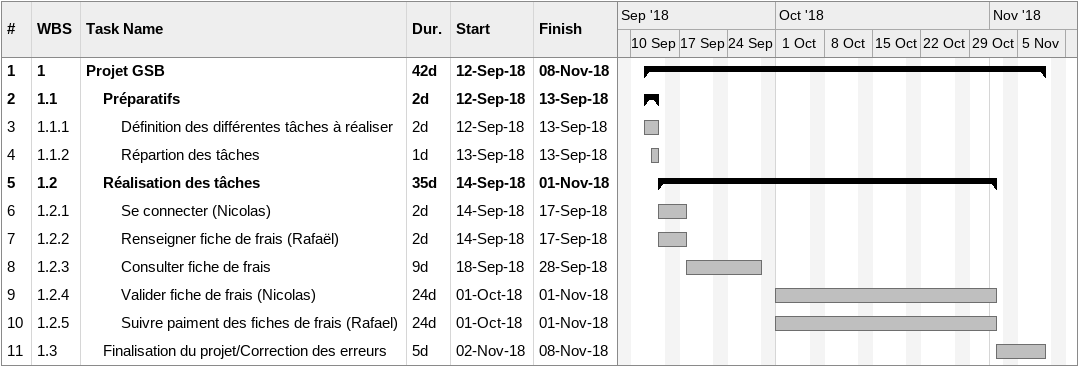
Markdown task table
| ID | WBS | Task | Duration | Start | Finish |
|---|---|---|---|---|---|
| 1 | 1 | **Projet GSB** | 42d | 2018-09-12 | 2018-11-08 |
| 2 | 1.1 | **Préparatifs** | 2d | 2018-09-12 | 2018-09-13 |
| 3 | 1.1.1 | Définition des différentes tâches à réaliser | 2d | 2018-09-12 | 2018-09-13 |
| 4 | 1.1.2 | Répartion des tâches | 1d | 2018-09-13 | 2018-09-13 |
| 5 | 1.2 | **Réalisation des tâches** | 35d | 2018-09-14 | 2018-11-01 |
| 6 | 1.2.1 | Se connecter (Nicolas) | 2d | 2018-09-14 | 2018-09-17 |
| 7 | 1.2.2 | Renseigner fiche de frais (Rafaël) | 2d | 2018-09-14 | 2018-09-17 |
| 8 | 1.2.3 | Consulter fiche de frais | 9d | 2018-09-18 | 2018-09-28 |
| 9 | 1.2.4 | Valider fiche de frais (Nicolas) | 24d | 2018-10-01 | 2018-11-01 |
| 10 | 1.2.5 | Suivre paiment des fiches de frais (Rafael) | 24d | 2018-10-01 | 2018-11-01 |
| 11 | 1.3 | Finalisation du projet/Correction des erreurs | 5d | 2018-11-02 | 2018-11-08 |
